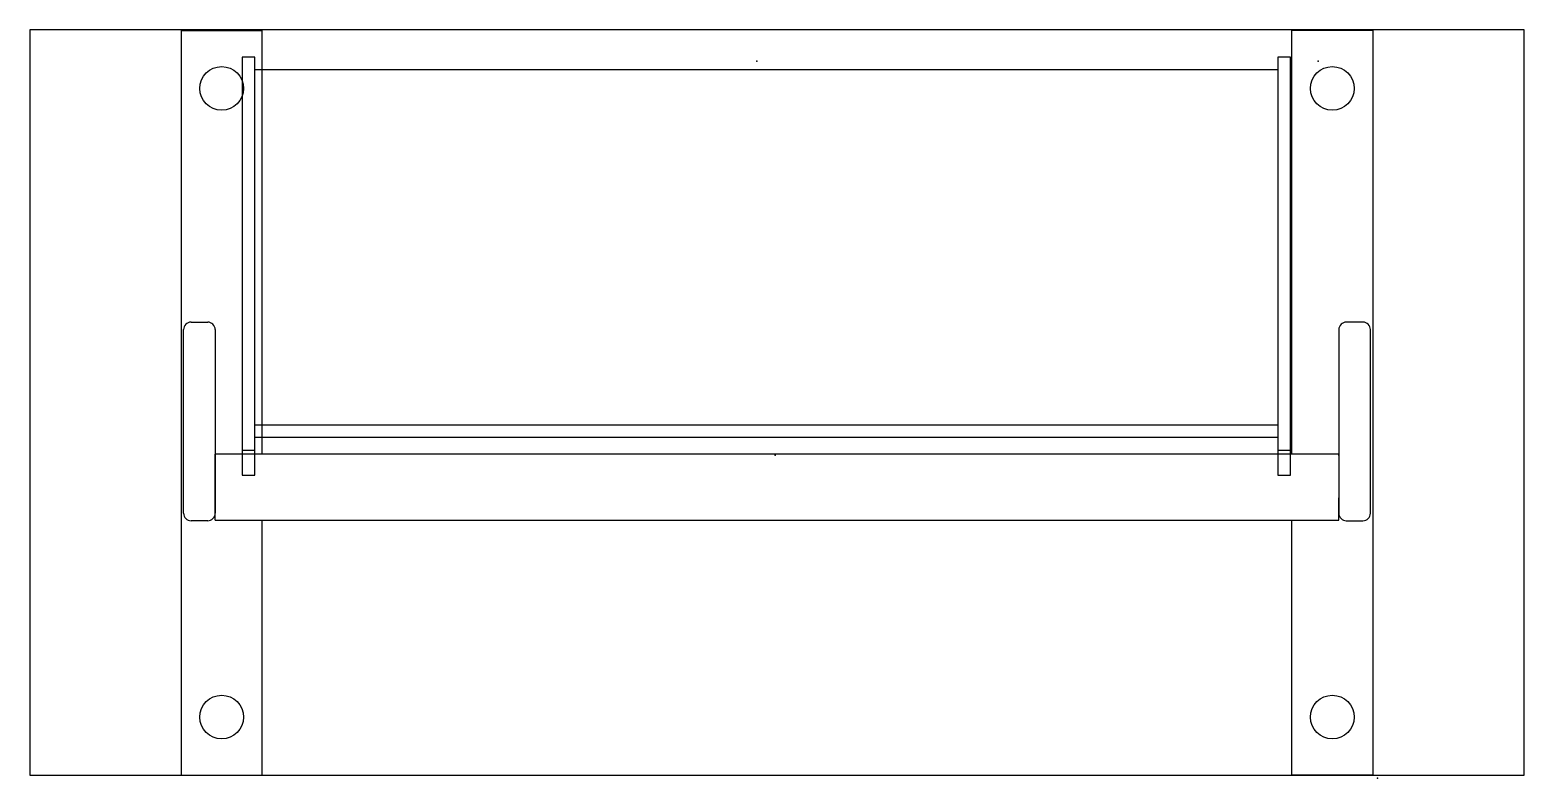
# Model space of a CAD drawing. Header units: inches. Extents: x -282 to 309, y -215 to 288.
# Drawn here: x 243.6 to 303.5, y 58.9 to 88.9 of the extents above; entities that cross this region are included whole.
import ezdxf

# ---------------------------------------------------------------- set-up
doc = ezdxf.new("R2010")
doc.units = ezdxf.units.IN
doc.header["$MEASUREMENT"] = 0
doc.layers.add('STORAGE', color=4, linetype='Continuous')
doc.layers.add('WKSURF', color=6, linetype='Continuous')

# ---------------------------------------------------------------- blocks, each defined once
blk = doc.blocks.new('mco521_1642_0p')
at = {"layer": 'STORAGE'}
for p, q in [((0.5, 1), (0, 1)), ((0, 1), (0, -15.75)), ((0.5, -15.75), (0.5, 1)), ((42, 1), (41.5, 1)), ((41.5, 1), (41.5, -15.75)), ((42, -15.75), (42, 1)), ((0.5, 0), (0, 0)), ((42, 0), (41.5, 0)), ((0.5, -0.5), (41.5, -0.5)), ((0.5, -1), (41.5, -1)), ((0.5, -15.25), (41.5, -15.25)), ((0, -15.75), (0.5, -15.75)), ((41.5, -15.75), (42, -15.75))]:
    blk.add_line(p, q, dxfattribs=at)
blk.add_point((0, 0), dxfattribs=at)
blk = doc.blocks.new('mc462g_3048b_0p')
at = {"layer": 'WKSURF'}
for p, q in [((0.185, -29.98), (0.185, -0.12)), ((0.185, -0.12), (3.435, -0.12)), ((3.435, -0.12), (3.435, -10.345, 0)), ((44.69, -0.12), (44.69, -10.345)), ((47.94, -0.12), (44.69, -0.12)), ((47.94, -29.98), (47.94, -0.12)), ((0.285, -10.62, 0), (0.285, -17.983, 0)), ((1.25, -10.32, 0), (0.585, -10.32, 0)), ((1.55, -10.345, 0), (1.55, -11.24, 0)), ((46.575, -10.345, 0), (1.55, -10.345, 0)), ((1.55, -17.983, 0), (1.55, -10.62, 0)), ((46.575, -10.345, 0), (46.575, -12.986, 0)), ((46.575, -17.983, 0), (46.575, -10.62, 0)), ((46.875, -10.32, 0), (47.54, -10.32, 0)), ((47.84, -10.62, 0), (47.84, -17.983, 0)), ((1.55, -12.986, 0), (46.575, -12.986, 0)), ((3.435, -12.986, 0), (3.435, -29.98)), ((44.69, -12.986), (44.69, -29.98)), ((0.585, -18.283, 0), (1.25, -18.283, 0)), ((47.54, -18.283, 0), (46.875, -18.283, 0)), ((0.185, -29.98), (3.435, -29.98)), ((47.94, -29.98), (44.69, -29.98))]:
    blk.add_line(p, q, dxfattribs=at)
for centre in [(1.81, -2.447), (46.315, -2.447), (1.81, -27.653), (46.315, -27.653)]:
    blk.add_circle(centre, 0.875, dxfattribs=at)
for centre, start, end in [((0.585, -10.62, 0), 90, 180), ((1.25, -10.62, 0), 0, 90), ((46.875, -10.62, 0), 90, 180), ((47.54, -10.62, 0), 0, 90), ((0.585, -17.983, 0), 180, 270), ((1.25, -17.983, 0), 270, 0), ((46.875, -17.983, 0), 180, 270), ((47.54, -17.983, 0), 270, 0)]:
    blk.add_arc(centre, 0.3, start, end, dxfattribs=at)
for p in [(0, 0), (1.549, -12.954), (24.138, -12.954)]:
    blk.add_point(p, dxfattribs=at)
blk = doc.blocks.new('mc4700_3060c_0p')
at = {"layer": 'WKSURF'}
for p, q in [((-5.875, -0.12), (-5.875, -30)), ((54, -0.12), (-5.875, -0.12)), ((54, -30), (54, -0.12)), ((-5.875, -30), (54, -30))]:
    blk.add_line(p, q, dxfattribs=at)
for p in [(0, 0), (2.375, -28.75), (24.875, -28.75)]:
    blk.add_point(p, dxfattribs=at)

msp = doc.modelspace()

# ---------------------------------------------------------------- block references
at = {"rotation": 180}
for name, p in [('mc4700_3060c_0p', (297.632, 58.923)), ('mc462g_3048b_0p', (297.632, 58.923)), ('mco521_1642_0p', (294.141, 72.076))]:
    msp.add_blockref(name, p, dxfattribs=at)

doc.saveas('drawing.dxf')
